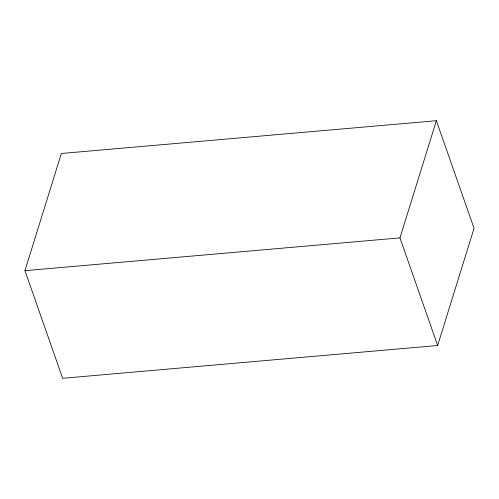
<?xml version="1.0" encoding="UTF-8"?>
<svg xmlns="http://www.w3.org/2000/svg" width="499" height="499" viewBox="0 0 499 499"><rect width="100%" height="100%" fill="white"/><g stroke="black" fill="none" stroke-linecap="round" stroke-linejoin="round"><path stroke-width="0.75" d="M24.95 270.664L61.352 153.492L436.357 120.708L474.05 228.336L437.648 345.508L62.643 378.292L24.95 270.664L399.961 237.88L436.357 120.708M399.961 237.88L437.648 345.508"/></g></svg>
